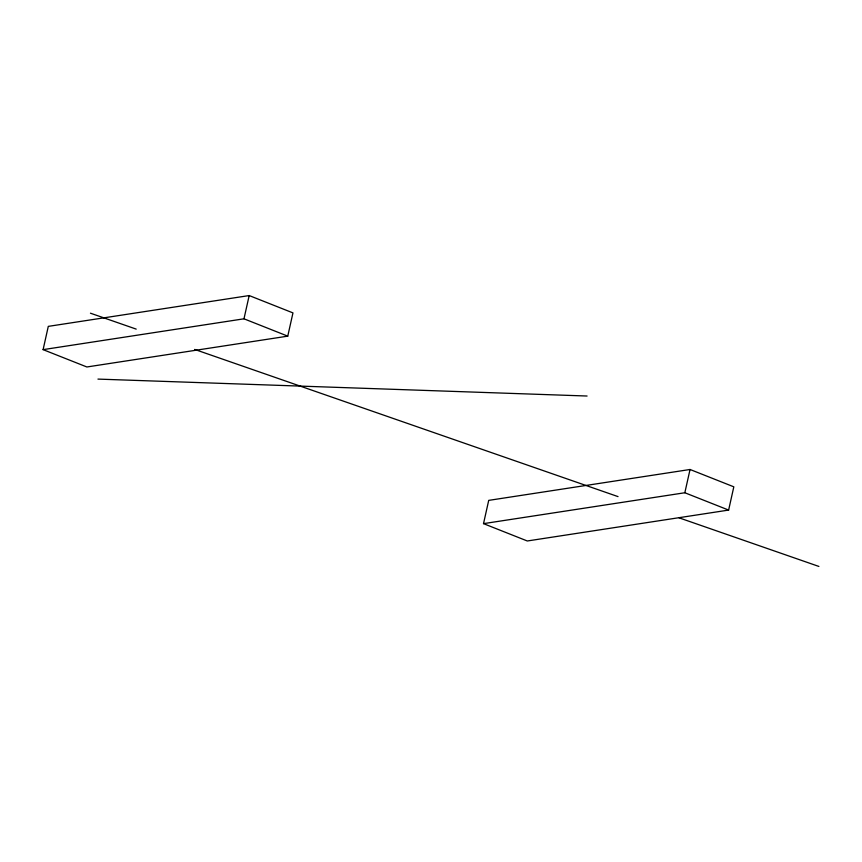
<?xml version="1.0" encoding="UTF-8"?>
<svg xmlns="http://www.w3.org/2000/svg" width="862" height="862" viewBox="0 0 862 862"><rect width="100%" height="100%" fill="white"/><g stroke="black" fill="none" stroke-linecap="round" stroke-linejoin="round"><path stroke-width="1.29" d="M43.1 349.638L48.294 326.375L249.183 295.558L292.961 312.895L287.757 336.148L86.879 366.975L43.1 349.638L243.978 318.811L287.757 336.148M243.978 318.811L249.183 295.558M483.517 523.643L488.711 500.38L690.042 469.488L733.821 486.825L728.627 510.078L527.296 540.98L483.517 523.643L684.837 492.752L728.627 510.078M684.837 492.752L690.042 469.488M97.956 379.097L587.076 396.024M90.445 313.197L136.207 329.112M194.693 349.433L618.032 496.609M679.051 517.825L818.9 566.442"/></g></svg>
